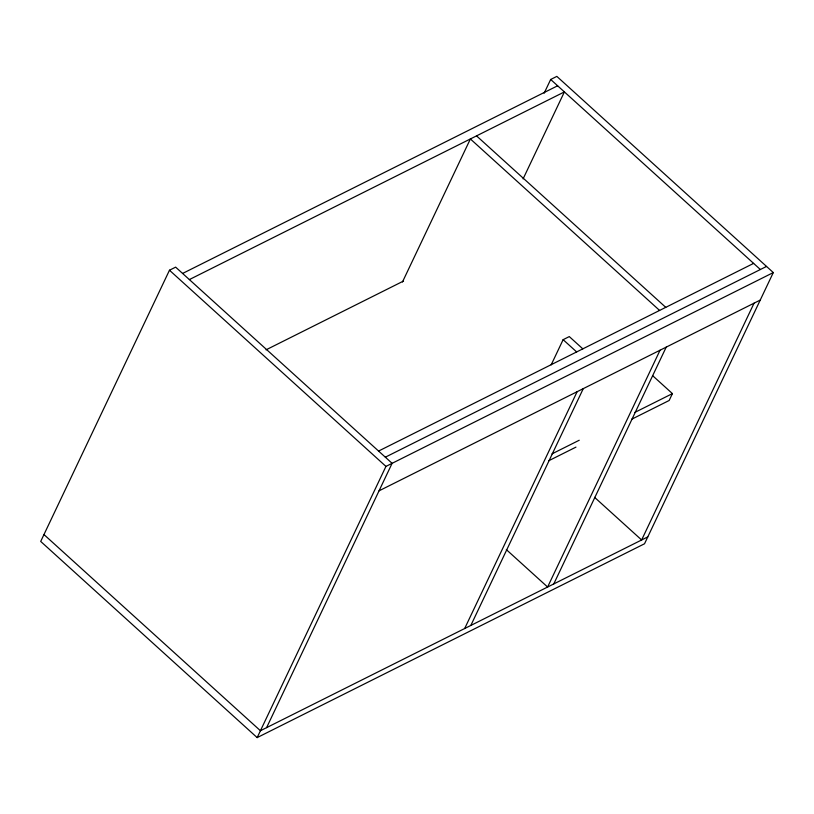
<?xml version="1.0" encoding="UTF-8"?>
<svg xmlns="http://www.w3.org/2000/svg" width="814" height="814" viewBox="0 0 814 814"><rect width="100%" height="100%" fill="white"/><g stroke="black" fill="none" stroke-linecap="round" stroke-linejoin="round"><path stroke-width="1.22" d="M266.595 727.645L392.104 463.319L175.641 267.145L169.475 270.228L40.7 541.432L257.163 737.606L644.525 543.772L773.3 272.568L556.837 76.394L550.671 79.477L544.149 93.213M402.462 281.99L470.38 138.96L659.594 310.429M257.163 737.606L385.948 466.402L773.3 272.568M523.097 178.877L564.397 91.911L189.367 279.578M551.18 364.845L563.125 339.672L569.291 336.589L582.824 348.85M464.672 628.52L577.126 391.707M470.838 625.437L583.282 388.624M660.062 350.203L547.608 587.026L506.308 549.592M553.774 583.933L666.218 347.12M652.696 375.732L672.425 393.61L669.159 400.488L631.654 419.251M754.069 303.164L641.625 539.977L594.566 497.334M182.601 273.453L557.631 85.785M266.036 349.837L403.551 281.023M378.581 451.058L753.611 263.39M385.348 457.183L766.534 266.432M379.039 490.832L760.235 300.081M551.963 453.886L579.232 440.242M634.92 412.372L672.425 393.61M548.697 460.765L575.966 447.12M647.791 536.894L260.429 730.728L43.966 534.554M550.671 79.477L760.378 269.515M476.536 135.877L665.76 307.346M563.125 339.672L576.658 351.933M169.475 270.228L385.948 466.402"/></g></svg>
